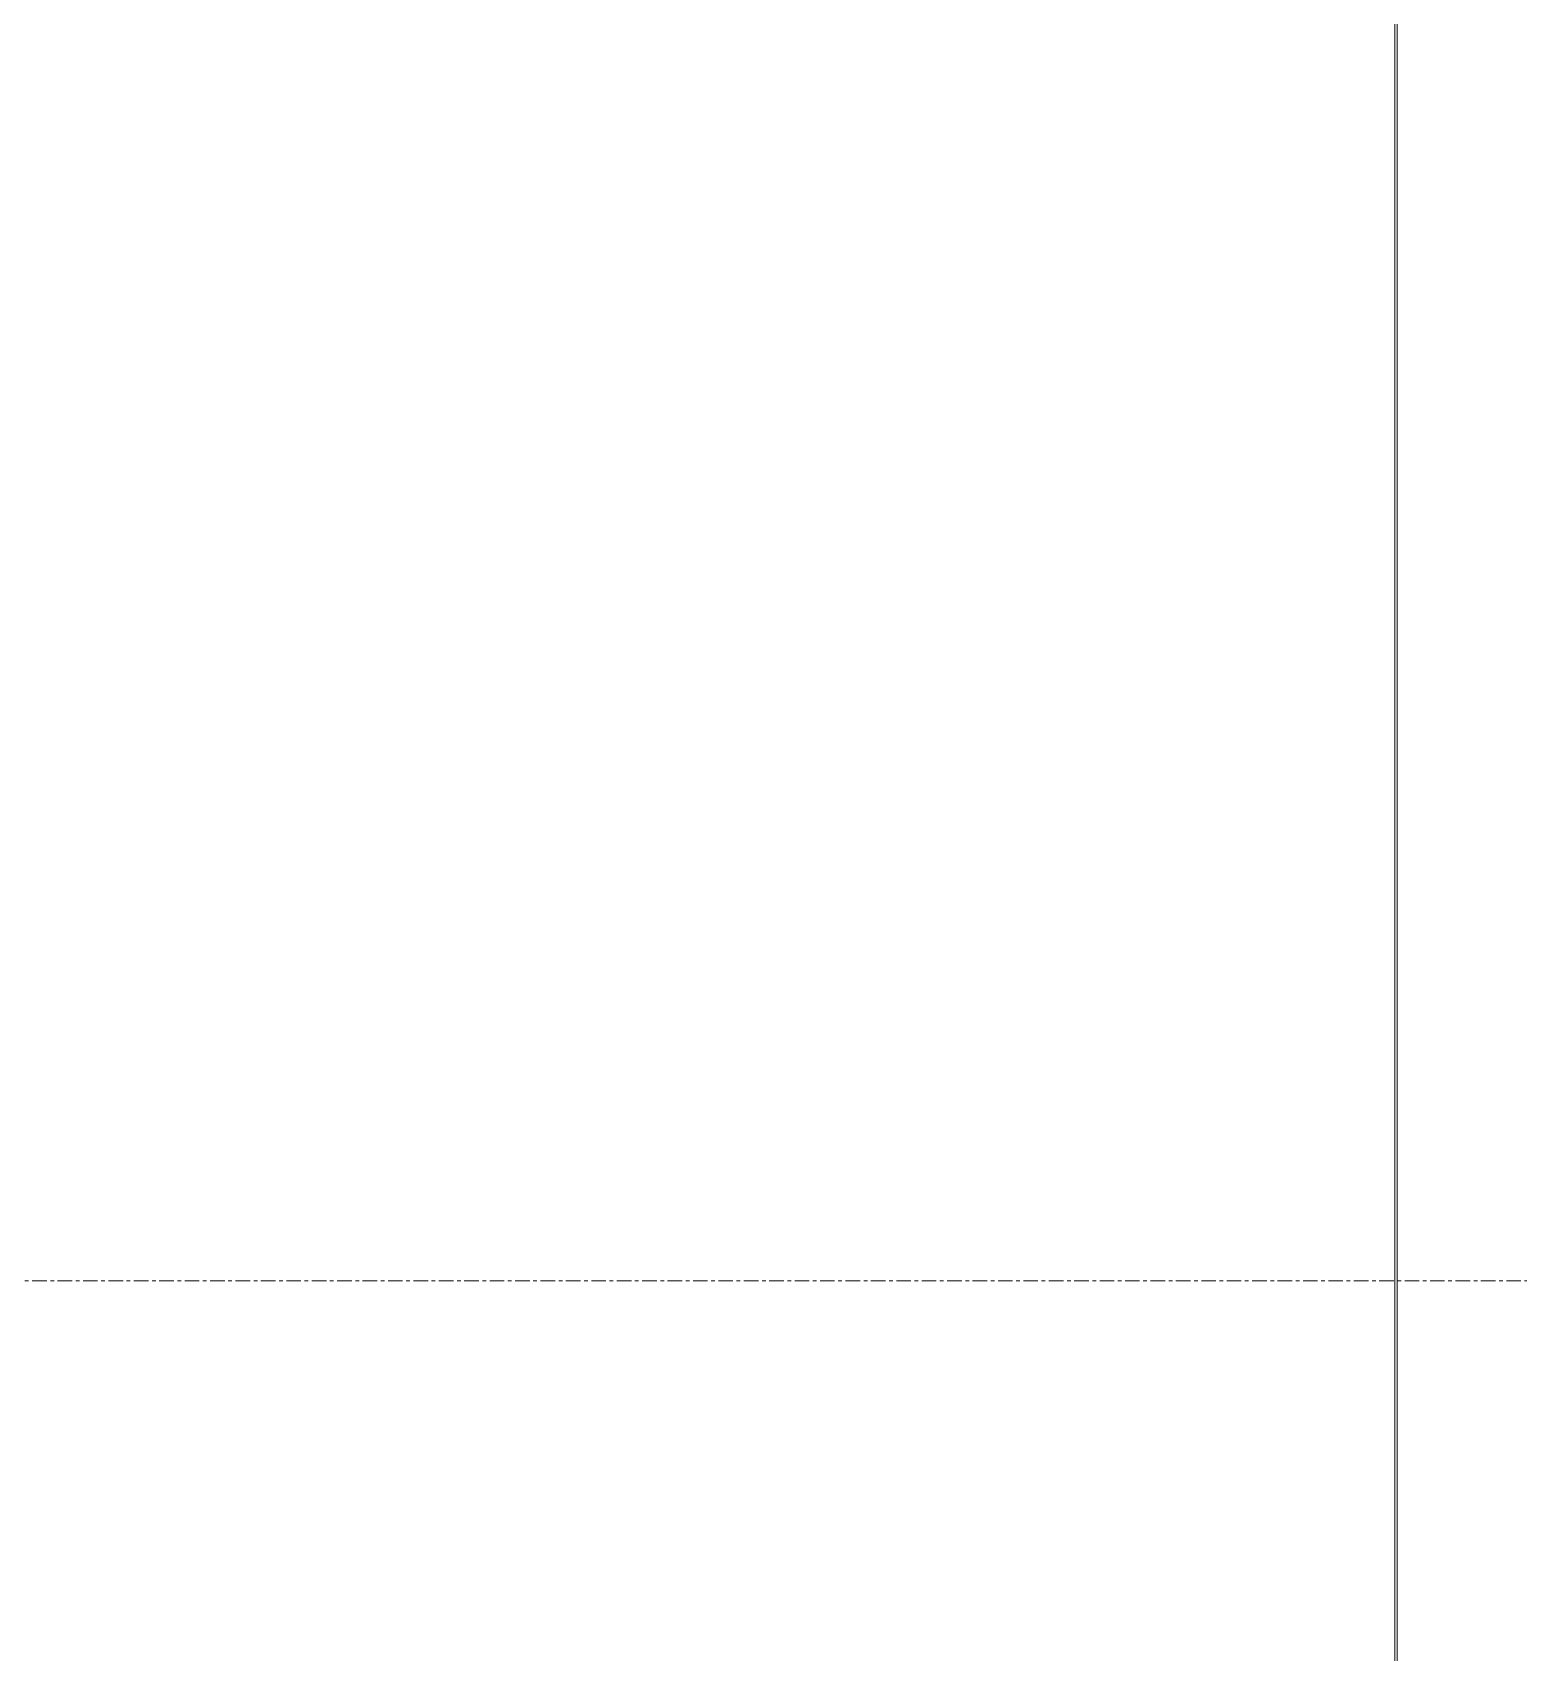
# Model space of a CAD drawing. Header units: inches. Extents: x -4235 to -464, y 9767 to 12347.
# Drawn here: x -3914.2 to -3863, y 10454.4 to 10510.2 of the extents above; entities that cross this region are included whole.
import ezdxf

# ---------------------------------------------------------------- set-up
doc = ezdxf.new("R2010")
doc.units = ezdxf.units.IN
doc.header["$MEASUREMENT"] = 0
doc.linetypes.add('Grid Line 1_2_', pattern=[0.875, 0.5, -0.125, 0.125, -0.125])
doc.layers.add('A-WALL-5', color=113, linetype='Continuous', lineweight=9)
doc.layers.add('S-GRID-1', color=1, linetype='Grid Line 1_2_', lineweight=9)

# ---------------------------------------------------------------- blocks, each defined once
blk = doc.blocks.new('Basic Wall _ EXT - FIBER CEMENT - SMALL - ___-2145935-BACKGROUND - RCP - 3RD FLOOR')
at = {"layer": 'A-WALL-5'}
for p, q in [((-3867.288, 10631.889), (-3867.288, 10236.93)), ((-3867.288, 10631.889), (-3867.288, 10236.93)), ((-3867.209, 10236.93), (-3867.209, 10631.889)), ((-3867.209, 10631.889), (-3867.209, 10236.93))]:
    blk.add_line(p, q, dxfattribs=at)

msp = doc.modelspace()

# ---------------------------------------------------------------- linework, layer by layer
at = {"layer": 'S-GRID-1'}
msp.add_line((-464.451, 10467.189), (-4185.697, 10467.189), dxfattribs=at)

# ---------------------------------------------------------------- block references
at = {"layer": 'A-WALL-5'}
msp.add_blockref('Basic Wall _ EXT - FIBER CEMENT - SMALL - ___-2145935-BACKGROUND - RCP - 3RD FLOOR', (0, 0), dxfattribs=at)

doc.saveas('drawing.dxf')
